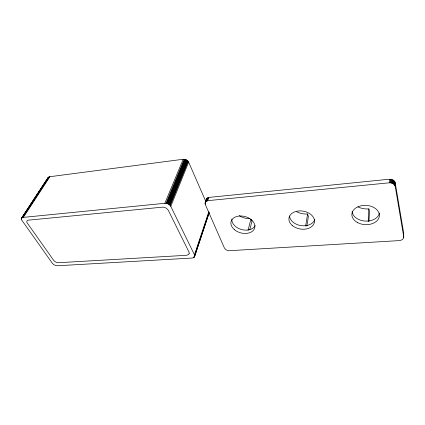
<?xml version="1.0" encoding="UTF-8"?>
<svg xmlns="http://www.w3.org/2000/svg" width="425" height="425" viewBox="0 0 425 425"><rect width="100%" height="100%" fill="white"/><g stroke="black" fill="none" stroke-linecap="round" stroke-linejoin="round"><path stroke-width="0.64" d="M206.444 199.123L205.169 202.789L205.355 204.627L224.421 248.046L225.675 249.576L228.299 250.771L398.969 240.619C401.094 240.55 403.994 239.227 403.718 236.709L395.234 186.432L394.527 184.88L394.554 181.316L393.077 180.083L391.064 179.366L388.817 179.27L209.371 197.365C207.591 197.407 205.716 199.022 206.306 200.919M394.857 185.374L394.878 181.804L394.554 181.316M395.091 185.895L394.878 181.804M394.527 184.88L393.614 184.009L393.646 180.444M394.108 184.423L394.14 180.859M393.614 184.009L393.045 183.648L393.077 180.083M393.045 183.648L391.733 183.101L391.781 179.541M392.413 183.345L392.456 179.78M391.733 183.101L391.016 182.925L391.064 179.366M391.016 182.925L390.272 182.819L390.325 179.26M205.169 202.789L206.231 201.312L208.266 200.611L389.513 182.787L389.571 179.228M368.932 221.478L369.442 211.602L368.868 208.893A15.725 11.305 2.3 0 1 357.94 206.895M368.209 221.393L368.868 208.893M395.117 182.325L403.686 233.075L403.511 234.478M306.866 226.111L308.369 216.553L307.594 213.972A14.737 10.646 8.8 0 1 296.724 211.767M305.665 226.063L307.594 213.972M21.25 218.769L21.712 217.86L22.828 217.43L164.836 203.288C167.168 203.123 169.649 204.26 170.781 206.353L194.469 254.819C195.452 256.519 193.609 258.166 191.941 258.049L57.487 265.763L55.622 265.498L53.752 264.6L52.376 263.293L21.356 219.539L21.25 218.769L27.721 208.887M249.783 229.76L251.977 221.122L251.265 219.273M248.03 230.366L250.872 219.268M194.066 257.295L201.344 235.439M203.421 229.192L208.617 213.578M194.714 255.611L209.058 212.5M194.337 257.013L208.872 213.292M194.533 256.7L209.201 212.627M194.469 254.819L208.845 211.719M193.742 257.534L194.156 256.286M207.692 200.701L208.803 197.455M206.667 201.057L207.782 197.811M207.156 200.85L208.271 197.604M205.094 203.23L206.672 198.735M205.105 203.692L206.975 198.379M205.19 204.159L205.562 203.076M206.231 201.312L207.347 198.071M170.781 206.353L188.647 162.148L187.377 160.517L185.38 159.455L183.202 159.258L49.417 176.768L48.11 177.491L28.443 207.788M170.197 205.466L188.132 161.282M169.363 204.669L187.377 160.517M169.809 205.052L187.781 160.884M168.332 204.016L186.437 159.89M168.868 204.319L186.926 160.183M167.184 203.548L185.38 159.455M167.769 203.756L185.922 159.646M166.589 203.394L184.827 159.317M165.994 203.299L184.275 159.237M164.836 203.288L183.202 159.258M21.261 219.141L22.339 217.494M23.773 215.3L24.852 213.653M30.605 204.871L31.323 203.772M33.118 201.03L34.558 198.831M37.432 194.443L38.51 192.796M39.95 190.597L41.023 188.95M42.102 187.303L43.18 185.656M44.62 183.462L45.698 181.815M46.777 180.168L47.494 179.074M22.828 217.43L49.417 176.768M23.306 217.409L49.868 176.736M21.324 218.423L48.344 177.23M22.02 217.658L48.647 177.018M389.513 182.787L390.272 182.819M188.647 162.148L205.78 201.392M403.718 233.548L403.692 237.655M249.884 218.71A13.998 9.95 14.8 0 1 239.211 215.64M255.159 225.574A12.171 8.452 15 0 1 241.411 229.511A12.171 8.452 15 0 1 231.869 219.056M314.792 219.332A12.824 9.063 9.3 0 1 301.346 225.664A12.824 9.063 9.3 0 1 289.542 215.98M379.408 213.037A13.696 9.637 3.1 0 1 365.218 221.085A13.696 9.637 3.1 0 1 352.155 211.448M189.242 253.22L188.594 254.532L186.479 255.298L57.465 262.777L55.096 261.736L53.709 260.424L27.588 223.465C26.09 222.323 26.759 219.752 28.831 220.123L162.361 207.166L164.093 207.273L166.356 208.192L168.258 210.2L188.971 252.046L189.242 253.22M357.308 222.466A13.781 9.642 3.2 0 0 379.286 216.612A13.781 9.642 3.2 0 0 360.283 205.966A13.781 9.642 3.2 0 0 357.308 222.466M292.161 225.372A12.899 9.063 9.4 0 0 313.873 223.911A12.899 9.063 9.4 0 0 299.051 210.922A12.899 9.063 9.4 0 0 292.161 225.372M234.526 229.755A12.24 8.447 15.1 0 0 254.554 228.406A12.24 8.447 15.1 0 0 239.604 215.996A12.24 8.447 15.1 0 0 234.526 229.755"/></g></svg>
